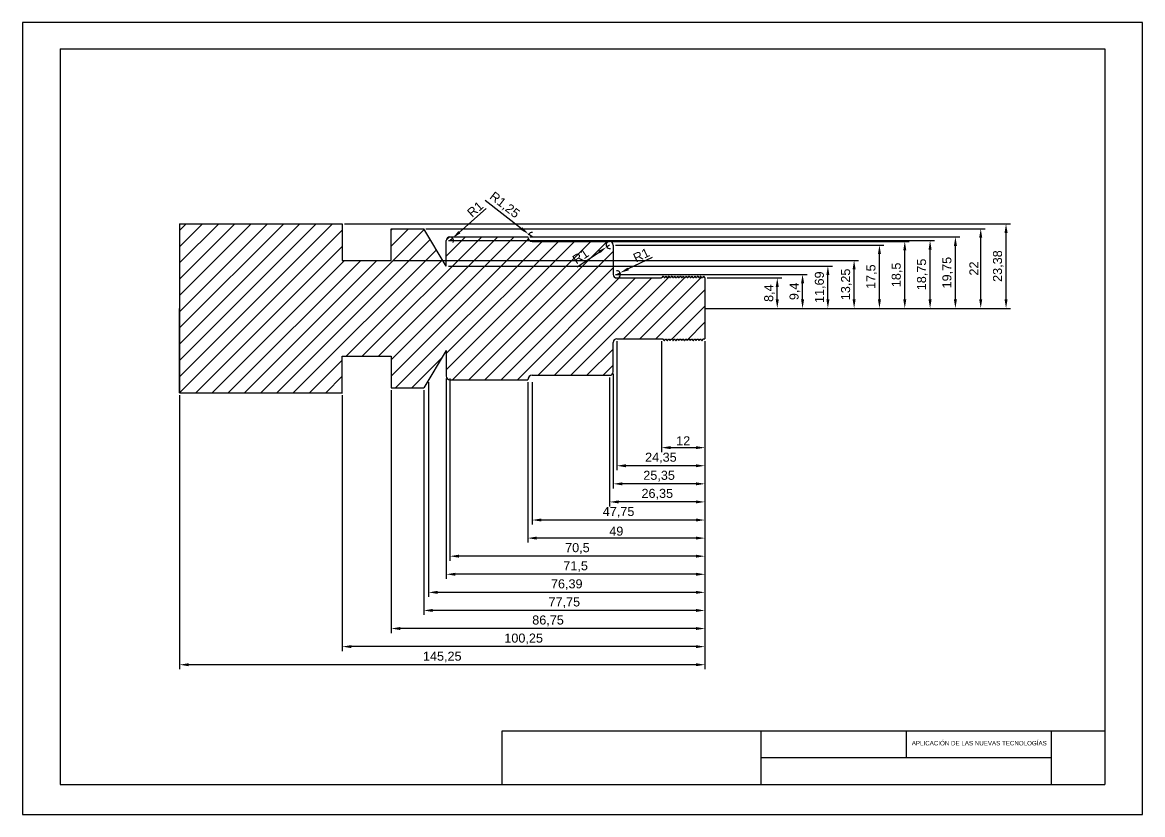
# Model space of a CAD drawing. Header units: millimetres. Extents: x -297 to 266, y -117 to 102.
# Drawn here: x -43.4 to 266.3, y -116.6 to 102.4 of the extents above; entities that cross this region are included whole.
import ezdxf

# ---------------------------------------------------------------- set-up
doc = ezdxf.new("R2010")
doc.units = ezdxf.units.MM
doc.layers.add('Absolute', color=253, linetype='Continuous')
doc.layers.add('Radius', color=253, linetype='Continuous')
doc.styles.get("Standard").update_dxf_attribs({"font": 'arial.ttf'})
doc.dimstyles.new('ISO-25', dxfattribs={"dimtxt": 2.5, "dimasz": 2.5, "dimexe": 1.25, "dimexo": 0.625, "dimtad": 1, "dimtxsty": 'Standard', "dimcen": 2.5, "dimadec": 0, "dimazin": 0, "dimtfac": 1, "dimtmove": 0, "dimatfit": 3, "dimfxl": 1, "dimarcsym": 0})

# ---------------------------------------------------------------- blocks, each defined once
blk = doc.blocks.new('*D1')
at = {"layer": 'Defpoints', "color": 0, "transparency": 16777216}
for p in [(74.75, 42.13), (75.5, 42.79)]:
    blk.add_point(p, dxfattribs=at)
at = {"layer": 'Radius', "color": 0, "lineweight": -2, "transparency": 16777216}
for p, q in [((84.77, 50.97), (77.37, 44.44)), ((74.75, 42.13), (75.5, 42.79))]:
    blk.add_line(p, q, dxfattribs=at)
blk.add_arc((74.75, 42.13), 1, 329.8143, 54.1901, dxfattribs=at)
at = {"layer": 'Radius', "color": 0, "transparency": 16777216}
blk.add_solid([(77.1, 44.75), (77.65, 44.13), (75.5, 42.79)], dxfattribs=at)
at = {"layer": 'Radius', "color": 0, "transparency": 16777216, "insert": (81.73, 50.79), "char_height": 2.5, "attachment_point": 5, "rotation": 41.434}
blk.add_mtext('R1', dxfattribs=at)
blk = doc.blocks.new('*D2')
at = {"layer": 'Defpoints', "color": 0, "transparency": 16777216}
for p in [(96.51, 43.89), (97.5, 43.13)]:
    blk.add_point(p, dxfattribs=at)
at = {"layer": 'Radius', "color": 0, "lineweight": -2, "transparency": 16777216}
for p, q in [((84.5, 53.28), (94.54, 45.43)), ((97.5, 43.13), (96.51, 43.89))]:
    blk.add_line(p, q, dxfattribs=at)
blk.add_arc((97.5, 43.13), 1.25, 84.7209, 151.3521, dxfattribs=at)
at = {"layer": 'Radius', "color": 0, "transparency": 16777216}
blk.add_solid([(94.8, 45.76), (94.29, 45.1), (96.51, 43.89)], dxfattribs=at)
at = {"layer": 'Radius', "color": 0, "transparency": 16777216, "insert": (89.81, 51.83), "char_height": 2.5, "attachment_point": 5, "rotation": 322.0167}
blk.add_mtext('R1,25', dxfattribs=at)
blk = doc.blocks.new('*D3')
at = {"layer": 'Defpoints', "color": 0, "transparency": 16777216}
for p in [(118.9, 41.88), (200.5, 41.88), (145.25, 23.38)]:
    blk.add_point(p, dxfattribs=at)
at = {"layer": 'Radius', "color": 0, "lineweight": -2, "transparency": 16777216}
for p, q in [((119.53, 41.88), (201.75, 41.88)), ((200.5, 25.88), (200.5, 39.38)), ((145.88, 23.38), (201.75, 23.38))]:
    blk.add_line(p, q, dxfattribs=at)
at = {"layer": 'Radius', "color": 0, "transparency": 16777216}
for points in [[(200.08, 39.38), (200.92, 39.38), (200.5, 41.88)], [(200.08, 25.88), (200.92, 25.88), (200.5, 23.38)]]:
    blk.add_solid(points, dxfattribs=at)
at = {"layer": 'Radius', "color": 0, "transparency": 16777216, "insert": (198.37, 32.63), "char_height": 2.5, "attachment_point": 5, "rotation": 90}
blk.add_mtext('18,5', dxfattribs=at)
blk = doc.blocks.new('*D4')
at = {"layer": 'Defpoints', "color": 0, "transparency": 16777216}
for p in [(73.75, 42.13), (207.5, 42.13), (145.25, 23.38)]:
    blk.add_point(p, dxfattribs=at)
at = {"layer": 'Radius', "color": 0, "lineweight": -2, "transparency": 16777216}
for p, q in [((74.37, 42.13), (208.75, 42.13)), ((207.5, 25.88), (207.5, 39.63)), ((145.88, 23.38), (208.75, 23.38))]:
    blk.add_line(p, q, dxfattribs=at)
at = {"layer": 'Radius', "color": 0, "transparency": 16777216}
for points in [[(207.08, 39.63), (207.92, 39.63), (207.5, 42.13)], [(207.08, 25.88), (207.92, 25.88), (207.5, 23.38)]]:
    blk.add_solid(points, dxfattribs=at)
at = {"layer": 'Radius', "color": 0, "transparency": 16777216, "insert": (205.37, 32.75), "char_height": 2.5, "attachment_point": 5, "rotation": 90}
blk.add_mtext('18,75', dxfattribs=at)
blk = doc.blocks.new('*D5')
at = {"layer": 'Defpoints', "color": 0, "transparency": 16777216}
for p in [(96.25, 43.13), (214.5, 43.13), (145.25, 23.38)]:
    blk.add_point(p, dxfattribs=at)
at = {"layer": 'Radius', "color": 0, "lineweight": -2, "transparency": 16777216}
for p, q in [((96.88, 43.13), (215.75, 43.13)), ((214.5, 25.88), (214.5, 40.63)), ((145.88, 23.38), (215.75, 23.38))]:
    blk.add_line(p, q, dxfattribs=at)
at = {"layer": 'Radius', "color": 0, "transparency": 16777216}
for points in [[(214.08, 40.63), (214.92, 40.63), (214.5, 43.13)], [(214.08, 25.88), (214.92, 25.88), (214.5, 23.38)]]:
    blk.add_solid(points, dxfattribs=at)
at = {"layer": 'Radius', "color": 0, "transparency": 16777216, "insert": (212.37, 33.25), "char_height": 2.5, "attachment_point": 5, "rotation": 90}
blk.add_mtext('19,75', dxfattribs=at)
blk = doc.blocks.new('*D6')
at = {"layer": 'Defpoints', "color": 0, "transparency": 16777216}
for p in [(67.5, 45.38), (221.5, 45.38), (145.25, 23.38)]:
    blk.add_point(p, dxfattribs=at)
at = {"layer": 'Radius', "color": 0, "lineweight": -2, "transparency": 16777216}
for p, q in [((68.13, 45.38), (222.75, 45.38)), ((221.5, 25.88), (221.5, 42.88)), ((145.88, 23.38), (222.75, 23.38))]:
    blk.add_line(p, q, dxfattribs=at)
at = {"layer": 'Radius', "color": 0, "transparency": 16777216}
for points in [[(221.08, 42.88), (221.92, 42.88), (221.5, 45.38)], [(221.08, 25.88), (221.92, 25.88), (221.5, 23.38)]]:
    blk.add_solid(points, dxfattribs=at)
at = {"layer": 'Radius', "color": 0, "transparency": 16777216, "insert": (219.62, 34.38), "char_height": 2.5, "attachment_point": 5, "rotation": 90}
blk.add_mtext('22', dxfattribs=at)
blk = doc.blocks.new('*D7')
at = {"layer": 'Defpoints', "color": 0, "transparency": 16777216}
for p in [(45, 46.75), (228.5, 46.75), (145.25, 23.38)]:
    blk.add_point(p, dxfattribs=at)
at = {"layer": 'Radius', "color": 0, "lineweight": -2, "transparency": 16777216}
for p, q in [((45.63, 46.75), (229.75, 46.75)), ((228.5, 25.88), (228.5, 44.25)), ((145.88, 23.38), (229.75, 23.38))]:
    blk.add_line(p, q, dxfattribs=at)
at = {"layer": 'Radius', "color": 0, "transparency": 16777216}
for points in [[(228.08, 44.25), (228.92, 44.25), (228.5, 46.75)], [(228.08, 25.88), (228.92, 25.88), (228.5, 23.38)]]:
    blk.add_solid(points, dxfattribs=at)
at = {"layer": 'Radius', "color": 0, "transparency": 16777216, "insert": (226.37, 35.06), "char_height": 2.5, "attachment_point": 5, "rotation": 90}
blk.add_mtext('23,38', dxfattribs=at)
blk = doc.blocks.new('*D37')
at = {"layer": 'Absolute', "color": 0, "lineweight": -2, "transparency": 16777216}
for p, q in [((145.25, 14.35), (145.25, -36.38)), ((97.5, 3), (97.5, -36.38)), ((142.75, -35.13), (100, -35.13))]:
    blk.add_line(p, q, dxfattribs=at)
at = {"layer": 'Absolute', "color": 0, "transparency": 16777216}
for points in [[(100, -34.71), (100, -35.54), (97.5, -35.13)], [(142.75, -34.71), (142.75, -35.54), (145.25, -35.13)]]:
    blk.add_solid(points, dxfattribs=at)
at = {"layer": 'Defpoints', "color": 0, "transparency": 16777216}
for p in [(145.25, 14.98), (97.5, 3.62), (97.5, -35.13)]:
    blk.add_point(p, dxfattribs=at)
at = {"layer": 'Absolute', "color": 0, "transparency": 16777216, "insert": (121.38, -33), "char_height": 2.5, "attachment_point": 5}
blk.add_mtext('47,75', dxfattribs=at)
blk = doc.blocks.new('*D38')
at = {"layer": 'Absolute', "color": 0, "lineweight": -2, "transparency": 16777216}
for p, q in [((145.25, 14.35), (145.25, -41.38)), ((96.25, 3), (96.25, -41.38)), ((142.75, -40.13), (98.75, -40.13))]:
    blk.add_line(p, q, dxfattribs=at)
at = {"layer": 'Absolute', "color": 0, "transparency": 16777216}
for points in [[(98.75, -39.71), (98.75, -40.54), (96.25, -40.13)], [(142.75, -39.71), (142.75, -40.54), (145.25, -40.13)]]:
    blk.add_solid(points, dxfattribs=at)
at = {"layer": 'Defpoints', "color": 0, "transparency": 16777216}
for p in [(145.25, 14.98), (96.25, 3.62), (96.25, -40.13)]:
    blk.add_point(p, dxfattribs=at)
at = {"layer": 'Absolute', "color": 0, "transparency": 16777216, "insert": (120.75, -38.22), "char_height": 2.5, "attachment_point": 5}
blk.add_mtext('49', dxfattribs=at)
blk = doc.blocks.new('*D39')
at = {"layer": 'Absolute', "color": 0, "lineweight": -2, "transparency": 16777216}
for p, q in [((145.25, 14.35), (145.25, -46.38)), ((74.75, 4), (74.75, -46.38)), ((142.75, -45.13), (77.25, -45.13))]:
    blk.add_line(p, q, dxfattribs=at)
at = {"layer": 'Absolute', "color": 0, "transparency": 16777216}
for points in [[(77.25, -44.71), (77.25, -45.54), (74.75, -45.13)], [(142.75, -44.71), (142.75, -45.54), (145.25, -45.13)]]:
    blk.add_solid(points, dxfattribs=at)
at = {"layer": 'Defpoints', "color": 0, "transparency": 16777216}
for p in [(145.25, 14.98), (74.75, 4.63), (74.75, -45.13)]:
    blk.add_point(p, dxfattribs=at)
at = {"layer": 'Absolute', "color": 0, "transparency": 16777216, "insert": (110, -43), "char_height": 2.5, "attachment_point": 5}
blk.add_mtext('70,5', dxfattribs=at)
blk = doc.blocks.new('*D40')
at = {"layer": 'Absolute', "color": 0, "lineweight": -2, "transparency": 16777216}
for p, q in [((145.25, 14.35), (145.25, -51.38)), ((73.75, 4), (73.75, -51.38)), ((142.75, -50.13), (76.25, -50.13))]:
    blk.add_line(p, q, dxfattribs=at)
at = {"layer": 'Absolute', "color": 0, "transparency": 16777216}
for points in [[(76.25, -49.71), (76.25, -50.54), (73.75, -50.13)], [(142.75, -49.71), (142.75, -50.54), (145.25, -50.13)]]:
    blk.add_solid(points, dxfattribs=at)
at = {"layer": 'Defpoints', "color": 0, "transparency": 16777216}
for p in [(145.25, 14.98), (73.75, 4.63), (73.75, -50.13)]:
    blk.add_point(p, dxfattribs=at)
at = {"layer": 'Absolute', "color": 0, "transparency": 16777216, "insert": (109.5, -48), "char_height": 2.5, "attachment_point": 5}
blk.add_mtext('71,5', dxfattribs=at)
blk = doc.blocks.new('*D41')
at = {"layer": 'Absolute', "color": 0, "lineweight": -2, "transparency": 16777216}
for p, q in [((145.25, 14.35), (145.25, -61.38)), ((67.5, 0.75), (67.5, -61.38)), ((142.75, -60.13), (70, -60.13))]:
    blk.add_line(p, q, dxfattribs=at)
at = {"layer": 'Absolute', "color": 0, "transparency": 16777216}
for points in [[(70, -59.71), (70, -60.54), (67.5, -60.13)], [(142.75, -59.71), (142.75, -60.54), (145.25, -60.13)]]:
    blk.add_solid(points, dxfattribs=at)
at = {"layer": 'Defpoints', "color": 0, "transparency": 16777216}
for p in [(145.25, 14.98), (67.5, 1.38), (67.5, -60.13)]:
    blk.add_point(p, dxfattribs=at)
at = {"layer": 'Absolute', "color": 0, "transparency": 16777216, "insert": (106.38, -58), "char_height": 2.5, "attachment_point": 5}
blk.add_mtext('77,75', dxfattribs=at)
blk = doc.blocks.new('*D42')
at = {"layer": 'Absolute', "color": 0, "lineweight": -2, "transparency": 16777216}
for p, q in [((145.25, 14.35), (145.25, -66.38)), ((58.5, 0.75), (58.5, -66.38)), ((142.75, -65.13), (61, -65.13))]:
    blk.add_line(p, q, dxfattribs=at)
at = {"layer": 'Absolute', "color": 0, "transparency": 16777216}
for points in [[(61, -64.71), (61, -65.54), (58.5, -65.13)], [(142.75, -64.71), (142.75, -65.54), (145.25, -65.13)]]:
    blk.add_solid(points, dxfattribs=at)
at = {"layer": 'Defpoints', "color": 0, "transparency": 16777216}
for p in [(145.25, 14.98), (58.5, 1.38), (58.5, -65.13)]:
    blk.add_point(p, dxfattribs=at)
at = {"layer": 'Absolute', "color": 0, "transparency": 16777216, "insert": (101.88, -63), "char_height": 2.5, "attachment_point": 5}
blk.add_mtext('86,75', dxfattribs=at)
blk = doc.blocks.new('*D43')
at = {"layer": 'Absolute', "color": 0, "lineweight": -2, "transparency": 16777216}
for p, q in [((145.25, 14.35), (145.25, -71.38)), ((45, -0.62), (45, -71.38)), ((142.75, -70.13), (47.5, -70.13))]:
    blk.add_line(p, q, dxfattribs=at)
at = {"layer": 'Absolute', "color": 0, "transparency": 16777216}
for points in [[(47.5, -69.71), (47.5, -70.54), (45, -70.13)], [(142.75, -69.71), (142.75, -70.54), (145.25, -70.13)]]:
    blk.add_solid(points, dxfattribs=at)
at = {"layer": 'Defpoints', "color": 0, "transparency": 16777216}
for p in [(145.25, 14.98), (45, 0), (45, -70.13)]:
    blk.add_point(p, dxfattribs=at)
at = {"layer": 'Absolute', "color": 0, "transparency": 16777216, "insert": (95.13, -68), "char_height": 2.5, "attachment_point": 5}
blk.add_mtext('100,25', dxfattribs=at)
blk = doc.blocks.new('*D44')
at = {"layer": 'Absolute', "color": 0, "lineweight": -2, "transparency": 16777216}
for p, q in [((145.25, 14.35), (145.25, -76.38)), ((0, -0.62), (0, -76.38)), ((142.75, -75.13), (2.5, -75.13))]:
    blk.add_line(p, q, dxfattribs=at)
at = {"layer": 'Absolute', "color": 0, "transparency": 16777216}
for points in [[(2.5, -74.71), (2.5, -75.54), (0, -75.13)], [(142.75, -74.71), (142.75, -75.54), (145.25, -75.13)]]:
    blk.add_solid(points, dxfattribs=at)
at = {"layer": 'Defpoints', "color": 0, "transparency": 16777216}
for p in [(145.25, 14.98), (0, 0), (0, -75.13)]:
    blk.add_point(p, dxfattribs=at)
at = {"layer": 'Absolute', "color": 0, "transparency": 16777216, "insert": (72.63, -73), "char_height": 2.5, "attachment_point": 5}
blk.add_mtext('145,25', dxfattribs=at)
blk = doc.blocks.new('*D45')
at = {"layer": 'Absolute', "color": 0, "lineweight": -2, "transparency": 16777216}
for p, q in [((145.25, 14.35), (145.25, -56.38)), ((68.86, 3), (68.86, -56.38)), ((142.75, -55.13), (71.36, -55.13))]:
    blk.add_line(p, q, dxfattribs=at)
at = {"layer": 'Absolute', "color": 0, "transparency": 16777216}
for points in [[(71.36, -54.71), (71.36, -55.54), (68.86, -55.13)], [(142.75, -54.71), (142.75, -55.54), (145.25, -55.13)]]:
    blk.add_solid(points, dxfattribs=at)
at = {"layer": 'Defpoints', "color": 0, "transparency": 16777216}
for p in [(145.25, 14.98), (68.86, 3.62), (68.86, -55.13)]:
    blk.add_point(p, dxfattribs=at)
at = {"layer": 'Absolute', "color": 0, "transparency": 16777216, "insert": (107.05, -53), "char_height": 2.5, "attachment_point": 5}
blk.add_mtext('76,39', dxfattribs=at)
blk = doc.blocks.new('*D46')
at = {"layer": 'Absolute', "color": 0, "lineweight": -2, "transparency": 16777216}
for p, q in [((133.25, 14.35), (133.25, -16.38)), ((145.25, 14.35), (145.25, -16.38)), ((142.75, -15.13), (135.75, -15.13))]:
    blk.add_line(p, q, dxfattribs=at)
at = {"layer": 'Absolute', "color": 0, "transparency": 16777216}
for points in [[(135.75, -14.71), (135.75, -15.54), (133.25, -15.13)], [(142.75, -14.71), (142.75, -15.54), (145.25, -15.13)]]:
    blk.add_solid(points, dxfattribs=at)
at = {"layer": 'Defpoints', "color": 0, "transparency": 16777216}
for p in [(133.25, 14.98), (145.25, 14.98), (133.25, -15.13)]:
    blk.add_point(p, dxfattribs=at)
at = {"layer": 'Absolute', "color": 0, "transparency": 16777216, "insert": (139.25, -13.24), "char_height": 2.5, "attachment_point": 5}
blk.add_mtext('12', dxfattribs=at)
blk = doc.blocks.new('*D47')
at = {"layer": 'Absolute', "color": 0, "lineweight": -2, "transparency": 16777216}
for p, q in [((120.9, 14.35), (120.9, -21.38)), ((145.25, 14.35), (145.25, -21.38)), ((142.75, -20.13), (123.4, -20.13))]:
    blk.add_line(p, q, dxfattribs=at)
at = {"layer": 'Absolute', "color": 0, "transparency": 16777216}
for points in [[(123.4, -19.71), (123.4, -20.54), (120.9, -20.13)], [(142.75, -19.71), (142.75, -20.54), (145.25, -20.13)]]:
    blk.add_solid(points, dxfattribs=at)
at = {"layer": 'Defpoints', "color": 0, "transparency": 16777216}
for p in [(120.9, 14.97), (145.25, 14.97), (120.9, -20.13)]:
    blk.add_point(p, dxfattribs=at)
at = {"layer": 'Absolute', "color": 0, "transparency": 16777216, "insert": (133.08, -18), "char_height": 2.5, "attachment_point": 5}
blk.add_mtext('24,35', dxfattribs=at)
blk = doc.blocks.new('*D48')
at = {"layer": 'Absolute', "color": 0, "lineweight": -2, "transparency": 16777216}
for p, q in [((145.25, 14.35), (145.25, -26.38)), ((119.9, 5.25), (119.9, -26.38)), ((142.75, -25.13), (122.4, -25.13))]:
    blk.add_line(p, q, dxfattribs=at)
at = {"layer": 'Absolute', "color": 0, "transparency": 16777216}
for points in [[(122.4, -24.71), (122.4, -25.54), (119.9, -25.13)], [(142.75, -24.71), (142.75, -25.54), (145.25, -25.13)]]:
    blk.add_solid(points, dxfattribs=at)
at = {"layer": 'Defpoints', "color": 0, "transparency": 16777216}
for p in [(145.25, 14.98), (119.9, 5.87), (119.9, -25.13)]:
    blk.add_point(p, dxfattribs=at)
at = {"layer": 'Absolute', "color": 0, "transparency": 16777216, "insert": (132.58, -23), "char_height": 2.5, "attachment_point": 5}
blk.add_mtext('25,35', dxfattribs=at)
blk = doc.blocks.new('*D49')
at = {"layer": 'Absolute', "color": 0, "lineweight": -2, "transparency": 16777216}
for p, q in [((145.25, 14.35), (145.25, -31.38)), ((118.9, 4.25), (118.9, -31.38)), ((142.75, -30.13), (121.4, -30.13))]:
    blk.add_line(p, q, dxfattribs=at)
at = {"layer": 'Absolute', "color": 0, "transparency": 16777216}
for points in [[(121.4, -29.71), (121.4, -30.54), (118.9, -30.13)], [(142.75, -29.71), (142.75, -30.54), (145.25, -30.13)]]:
    blk.add_solid(points, dxfattribs=at)
at = {"layer": 'Defpoints', "color": 0, "transparency": 16777216}
for p in [(145.25, 14.98), (118.9, 4.87), (118.9, -30.13)]:
    blk.add_point(p, dxfattribs=at)
at = {"layer": 'Absolute', "color": 0, "transparency": 16777216, "insert": (132.08, -28), "char_height": 2.5, "attachment_point": 5}
blk.add_mtext('26,35', dxfattribs=at)
blk = doc.blocks.new('*D50')
at = {"layer": 'Defpoints', "color": 0, "transparency": 16777216}
for p in [(118.07, 40.32), (118.9, 40.88)]:
    blk.add_point(p, dxfattribs=at)
at = {"layer": 'Radius', "color": 0, "lineweight": -2, "transparency": 16777216}
for p, q in [((118.9, 40.88), (118.07, 40.32)), ((109.93, 34.87), (115.99, 38.93))]:
    blk.add_line(p, q, dxfattribs=at)
blk.add_arc((118.9, 40.88), 1, 125.8099, 285.4099, dxfattribs=at)
at = {"layer": 'Radius', "color": 0, "transparency": 16777216}
blk.add_solid([(115.76, 39.27), (116.22, 38.58), (118.07, 40.32)], dxfattribs=at)
at = {"layer": 'Radius', "color": 0, "transparency": 16777216, "insert": (110.87, 37.77), "char_height": 2.5, "attachment_point": 5, "rotation": 33.7901}
blk.add_mtext('R1', dxfattribs=at)
blk = doc.blocks.new('*D51')
at = {"layer": 'Defpoints', "color": 0, "transparency": 16777216}
for p in [(120.9, 32.78), (121.8, 33.21)]:
    blk.add_point(p, dxfattribs=at)
at = {"layer": 'Radius', "color": 0, "lineweight": -2, "transparency": 16777216}
for p, q in [((130.64, 37.45), (124.06, 34.29)), ((120.9, 32.78), (121.8, 33.21))]:
    blk.add_line(p, q, dxfattribs=at)
blk.add_arc((120.9, 32.78), 1, 305.8099, 97.2532, dxfattribs=at)
at = {"layer": 'Radius', "color": 0, "transparency": 16777216}
blk.add_solid([(123.88, 34.66), (124.24, 33.91), (121.8, 33.21)], dxfattribs=at)
at = {"layer": 'Radius', "color": 0, "transparency": 16777216, "insert": (127.66, 38.1), "char_height": 2.5, "attachment_point": 5, "rotation": 25.6335}
blk.add_mtext('R1', dxfattribs=at)
blk = doc.blocks.new('*D52')
at = {"layer": 'Defpoints', "color": 0, "transparency": 16777216}
for p in [(145.25, 31.78), (165.25, 31.78), (145.25, 23.38)]:
    blk.add_point(p, dxfattribs=at)
at = {"layer": 'Radius', "color": 0, "lineweight": -2, "transparency": 16777216}
for p, q in [((145.88, 31.78), (166.5, 31.78)), ((165.25, 25.88), (165.25, 29.28)), ((145.88, 23.38), (166.5, 23.38))]:
    blk.add_line(p, q, dxfattribs=at)
at = {"layer": 'Radius', "color": 0, "transparency": 16777216}
for points in [[(164.83, 29.28), (165.67, 29.28), (165.25, 31.78)], [(164.83, 25.88), (165.67, 25.88), (165.25, 23.38)]]:
    blk.add_solid(points, dxfattribs=at)
at = {"layer": 'Radius', "color": 0, "transparency": 16777216, "insert": (163.12, 27.58), "char_height": 2.5, "attachment_point": 5, "rotation": 90}
blk.add_mtext('8,4', dxfattribs=at)
blk = doc.blocks.new('*D53')
at = {"layer": 'Defpoints', "color": 0, "transparency": 16777216}
for p in [(119.9, 32.78), (172.25, 32.78), (145.25, 23.38)]:
    blk.add_point(p, dxfattribs=at)
at = {"layer": 'Radius', "color": 0, "lineweight": -2, "transparency": 16777216}
for p, q in [((120.53, 32.78), (173.5, 32.78)), ((172.25, 25.88), (172.25, 30.28)), ((145.88, 23.38), (173.5, 23.38))]:
    blk.add_line(p, q, dxfattribs=at)
at = {"layer": 'Radius', "color": 0, "transparency": 16777216}
for points in [[(171.83, 30.28), (172.67, 30.28), (172.25, 32.78)], [(171.83, 25.88), (172.67, 25.88), (172.25, 23.38)]]:
    blk.add_solid(points, dxfattribs=at)
at = {"layer": 'Radius', "color": 0, "transparency": 16777216, "insert": (170.12, 28.08), "char_height": 2.5, "attachment_point": 5, "rotation": 90}
blk.add_mtext('9,4', dxfattribs=at)
blk = doc.blocks.new('*D54')
at = {"layer": 'Defpoints', "color": 0, "transparency": 16777216}
for p in [(119.9, 40.88), (193.5, 40.88), (145.25, 23.38)]:
    blk.add_point(p, dxfattribs=at)
at = {"layer": 'Radius', "color": 0, "lineweight": -2, "transparency": 16777216}
for p, q in [((120.53, 40.88), (194.75, 40.88)), ((193.5, 25.88), (193.5, 38.38)), ((145.88, 23.38), (194.75, 23.38))]:
    blk.add_line(p, q, dxfattribs=at)
at = {"layer": 'Radius', "color": 0, "transparency": 16777216}
for points in [[(193.08, 38.38), (193.92, 38.38), (193.5, 40.88)], [(193.08, 25.88), (193.92, 25.88), (193.5, 23.38)]]:
    blk.add_solid(points, dxfattribs=at)
at = {"layer": 'Radius', "color": 0, "transparency": 16777216, "insert": (191.37, 32.13), "char_height": 2.5, "attachment_point": 5, "rotation": 90}
blk.add_mtext('17,5', dxfattribs=at)
blk = doc.blocks.new('*D55')
at = {"layer": 'Defpoints', "color": 0, "transparency": 16777216}
for p in [(73.71, 35.06), (179.25, 35.06), (145.25, 23.38)]:
    blk.add_point(p, dxfattribs=at)
at = {"layer": 'Radius', "color": 0, "lineweight": -2, "transparency": 16777216}
for p, q in [((74.34, 35.06), (180.5, 35.06)), ((179.25, 25.88), (179.25, 32.56)), ((145.88, 23.38), (180.5, 23.38))]:
    blk.add_line(p, q, dxfattribs=at)
at = {"layer": 'Radius', "color": 0, "transparency": 16777216}
for points in [[(178.83, 32.56), (179.67, 32.56), (179.25, 35.06)], [(178.83, 25.88), (179.67, 25.88), (179.25, 23.38)]]:
    blk.add_solid(points, dxfattribs=at)
at = {"layer": 'Radius', "color": 0, "transparency": 16777216, "insert": (177.12, 29.22), "char_height": 2.5, "attachment_point": 5, "rotation": 90}
blk.add_mtext('11,69', dxfattribs=at)
blk = doc.blocks.new('*D57')
at = {"layer": 'Defpoints', "color": 0, "transparency": 16777216}
for p in [(58.5, 36.63), (186.5, 36.63), (145.25, 23.38)]:
    blk.add_point(p, dxfattribs=at)
at = {"layer": 'Radius', "color": 0, "lineweight": -2, "transparency": 16777216}
for p, q in [((59.12, 36.63), (187.75, 36.63)), ((186.5, 25.88), (186.5, 34.13)), ((145.88, 23.38), (187.75, 23.38))]:
    blk.add_line(p, q, dxfattribs=at)
at = {"layer": 'Radius', "color": 0, "transparency": 16777216}
for points in [[(186.08, 34.13), (186.92, 34.13), (186.5, 36.63)], [(186.08, 25.88), (186.92, 25.88), (186.5, 23.38)]]:
    blk.add_solid(points, dxfattribs=at)
at = {"layer": 'Radius', "color": 0, "transparency": 16777216, "insert": (184.37, 30), "char_height": 2.5, "attachment_point": 5, "rotation": 90}
blk.add_mtext('13,25', dxfattribs=at)

msp = doc.modelspace()

# ---------------------------------------------------------------- hatches: boundary and pattern name
h = msp.add_hatch()
h.set_pattern_fill('AR-BRSTD', color=256)
edge = h.paths.add_edge_path()
edge.add_line((0, 46.75), (45, 46.75))
edge.add_line((45, 46.75), (45, 36.625))
edge.add_line((45, 36.625), (58.5, 36.625))
edge.add_line((58.5, 36.625), (58.5, 45.375))
edge.add_line((58.5, 45.375), (67.5, 45.375))
edge.add_line((0, 46.75), (0, 23.375))
edge.add_line((0, 0), (0, 23.375))
edge.add_line((45, 10.125), (58.5, 10.125))
edge.add_line((45, 0), (45, 10.125))
at = {"true_color": 0x991b1e}
h = msp.add_hatch(dxfattribs=at)
h.set_pattern_fill('ANSI31', color=244)
edge = h.paths.add_edge_path()
edge.add_arc((120.9, 13.975), 1, 90, 180)
edge.add_line((119.9, 13.975), (119.9, 5.875))
edge.add_arc((118.9, 5.875), 1, -90, 0, ccw=False)
edge.add_line((118.9, 4.875), (97.5, 4.875))
edge.add_arc((97.5, 3.625), 1.25, 90, 180)
edge.add_line((96.25, 3.625), (74.75, 3.625))
edge.add_arc((74.75, 4.625), 1, 180, 270, ccw=False)
edge.add_line((73.75, 4.625), (73.75, 11.75))
edge.add_line((73.75, 11.75), (67.5, 1.375))
edge.add_line((67.5, 1.375), (58.5, 1.375))
edge.add_line((58.5, 1.375), (58.5, 10.125))
edge.add_line((58.5, 10.125), (45, 10.125))
edge.add_line((45, 10.125), (45, 0))
edge.add_line((45, 0), (0, 0))
edge.add_line((0, 0), (0, 23.375))
edge.add_line((0, 23.375), (0, 46.75))
edge.add_line((0, 46.75), (45, 46.75))
edge.add_line((45, 46.75), (45, 36.625))
edge.add_line((45, 36.625), (58.5, 36.625))
edge.add_line((58.5, 36.625), (58.5, 45.375))
edge.add_line((58.5, 45.375), (67.5, 45.375))
edge.add_line((67.5, 45.375), (73.75, 35))
edge.add_line((73.75, 35), (73.75, 42.125))
edge.add_arc((74.75, 42.125), 1, 90, 180, ccw=False)
edge.add_line((74.75, 43.125), (96.25, 43.125))
edge.add_arc((97.5, 43.125), 1.25, 180, 270)
edge.add_line((97.5, 41.875), (118.9, 41.875))
edge.add_arc((118.9, 40.875), 1, 0, 90, ccw=False)
edge.add_line((119.9, 40.875), (119.9, 32.775))
edge.add_arc((120.9, 32.775), 1, 180, 270)
edge.add_line((120.9, 31.775), (133.25, 31.775))
edge.add_line((133.25, 31.775), (133.35, 31.9))
edge.add_line((133.35, 31.9), (133.625, 32.244))
edge.add_line((133.625, 32.244), (133.675, 32.244))
edge.add_line((133.675, 32.244), (133.95, 31.9))
edge.add_line((133.95, 31.9), (134.15, 31.9))
edge.add_line((134.15, 31.9), (134.425, 32.244))
edge.add_line((134.425, 32.244), (134.475, 32.244))
edge.add_line((134.475, 32.244), (134.75, 31.9))
edge.add_line((134.75, 31.9), (134.95, 31.9))
edge.add_line((134.95, 31.9), (135.225, 32.244))
edge.add_line((135.225, 32.244), (135.275, 32.244))
edge.add_line((135.275, 32.244), (135.55, 31.9))
edge.add_line((135.55, 31.9), (135.75, 31.9))
edge.add_line((135.75, 31.9), (136.025, 32.244))
edge.add_line((136.025, 32.244), (136.075, 32.244))
edge.add_line((136.075, 32.244), (136.35, 31.9))
edge.add_line((136.35, 31.9), (136.55, 31.9))
edge.add_line((136.55, 31.9), (136.825, 32.244))
edge.add_line((136.825, 32.244), (136.875, 32.244))
edge.add_line((136.875, 32.244), (137.15, 31.9))
edge.add_line((137.15, 31.9), (137.35, 31.9))
edge.add_line((137.35, 31.9), (137.625, 32.244))
edge.add_line((137.625, 32.244), (137.675, 32.244))
edge.add_line((137.675, 32.244), (137.95, 31.9))
edge.add_line((137.95, 31.9), (138.15, 31.9))
edge.add_line((138.15, 31.9), (138.425, 32.244))
edge.add_line((138.425, 32.244), (138.475, 32.244))
edge.add_line((138.475, 32.244), (138.75, 31.9))
edge.add_line((138.75, 31.9), (138.95, 31.9))
edge.add_line((138.95, 31.9), (139.225, 32.244))
edge.add_line((139.225, 32.244), (139.275, 32.244))
edge.add_line((139.275, 32.244), (139.55, 31.9))
edge.add_line((139.55, 31.9), (139.75, 31.9))
edge.add_line((139.75, 31.9), (140.025, 32.244))
edge.add_line((140.025, 32.244), (140.075, 32.244))
edge.add_line((140.075, 32.244), (140.35, 31.9))
edge.add_line((140.35, 31.9), (140.55, 31.9))
edge.add_line((140.55, 31.9), (140.825, 32.244))
edge.add_line((140.825, 32.244), (140.875, 32.244))
edge.add_line((140.875, 32.244), (141.15, 31.9))
edge.add_line((141.15, 31.9), (141.35, 31.9))
edge.add_line((141.35, 31.9), (141.625, 32.244))
edge.add_line((141.625, 32.244), (141.675, 32.244))
edge.add_line((141.675, 32.244), (141.95, 31.9))
edge.add_line((141.95, 31.9), (142.15, 31.9))
edge.add_line((142.15, 31.9), (142.425, 32.244))
edge.add_line((142.425, 32.244), (142.475, 32.244))
edge.add_line((142.475, 32.244), (142.75, 31.9))
edge.add_line((142.75, 31.9), (142.95, 31.9))
edge.add_line((142.95, 31.9), (143.225, 32.244))
edge.add_line((143.225, 32.244), (143.275, 32.244))
edge.add_line((143.275, 32.244), (143.55, 31.9))
edge.add_line((143.55, 31.9), (143.75, 31.9))
edge.add_line((143.75, 31.9), (144.025, 32.244))
edge.add_line((144.025, 32.244), (144.075, 32.244))
edge.add_line((144.075, 32.244), (144.35, 31.9))
edge.add_line((144.35, 31.9), (144.55, 31.9))
edge.add_line((144.55, 31.9), (144.825, 32.244))
edge.add_line((144.825, 32.244), (144.875, 32.244))
edge.add_line((144.875, 32.244), (145.15, 31.9))
edge.add_line((145.15, 31.9), (145.25, 31.775))
edge.add_line((145.25, 31.775), (145.25, 14.975))
edge.add_line((145.25, 14.975), (144.85, 14.975))
edge.add_line((144.85, 14.975), (144.75, 14.85))
edge.add_line((144.75, 14.85), (144.475, 14.506))
edge.add_line((144.475, 14.506), (144.425, 14.506))
edge.add_line((144.425, 14.506), (144.15, 14.85))
edge.add_line((144.15, 14.85), (143.95, 14.85))
edge.add_line((143.95, 14.85), (143.675, 14.506))
edge.add_line((143.675, 14.506), (143.625, 14.506))
edge.add_line((143.625, 14.506), (143.35, 14.85))
edge.add_line((143.35, 14.85), (143.15, 14.85))
edge.add_line((143.15, 14.85), (142.875, 14.506))
edge.add_line((142.875, 14.506), (142.825, 14.506))
edge.add_line((142.825, 14.506), (142.55, 14.85))
edge.add_line((142.55, 14.85), (142.35, 14.85))
edge.add_line((142.35, 14.85), (142.075, 14.506))
edge.add_line((142.075, 14.506), (142.025, 14.506))
edge.add_line((142.025, 14.506), (141.75, 14.85))
edge.add_line((141.75, 14.85), (141.55, 14.85))
edge.add_line((141.55, 14.85), (141.275, 14.506))
edge.add_line((141.275, 14.506), (141.225, 14.506))
edge.add_line((141.225, 14.506), (140.95, 14.85))
edge.add_line((140.95, 14.85), (140.75, 14.85))
edge.add_line((140.75, 14.85), (140.475, 14.506))
edge.add_line((140.475, 14.506), (140.425, 14.506))
edge.add_line((140.425, 14.506), (140.15, 14.85))
edge.add_line((140.15, 14.85), (139.95, 14.85))
edge.add_line((139.95, 14.85), (139.675, 14.506))
edge.add_line((139.675, 14.506), (139.625, 14.506))
edge.add_line((139.625, 14.506), (139.35, 14.85))
edge.add_line((139.35, 14.85), (139.15, 14.85))
edge.add_line((139.15, 14.85), (138.875, 14.506))
edge.add_line((138.875, 14.506), (138.825, 14.506))
edge.add_line((138.825, 14.506), (138.55, 14.85))
edge.add_line((138.55, 14.85), (138.35, 14.85))
edge.add_line((138.35, 14.85), (138.075, 14.506))
edge.add_line((138.075, 14.506), (138.025, 14.506))
edge.add_line((138.025, 14.506), (137.75, 14.85))
edge.add_line((137.75, 14.85), (137.55, 14.85))
edge.add_line((137.55, 14.85), (137.275, 14.506))
edge.add_line((137.275, 14.506), (137.225, 14.506))
edge.add_line((137.225, 14.506), (136.95, 14.85))
edge.add_line((136.95, 14.85), (136.75, 14.85))
edge.add_line((136.75, 14.85), (136.475, 14.506))
edge.add_line((136.475, 14.506), (136.425, 14.506))
edge.add_line((136.425, 14.506), (136.15, 14.85))
edge.add_line((136.15, 14.85), (135.95, 14.85))
edge.add_line((135.95, 14.85), (135.675, 14.506))
edge.add_line((135.675, 14.506), (135.625, 14.506))
edge.add_line((135.625, 14.506), (135.35, 14.85))
edge.add_line((135.35, 14.85), (135.15, 14.85))
edge.add_line((135.15, 14.85), (134.875, 14.506))
edge.add_line((134.875, 14.506), (134.825, 14.506))
edge.add_line((134.825, 14.506), (134.55, 14.85))
edge.add_line((134.55, 14.85), (134.35, 14.85))
edge.add_line((134.35, 14.85), (134.075, 14.506))
edge.add_line((134.075, 14.506), (134.025, 14.506))
edge.add_line((134.025, 14.506), (133.75, 14.85))
edge.add_line((133.75, 14.85), (133.65, 14.975))
edge.add_line((133.65, 14.975), (133.25, 14.975))
edge.add_line((133.25, 14.975), (120.9, 14.975))

# ---------------------------------------------------------------- linework, layer by layer
for p, q in [((-43.44, 102.42), (-43.44, -116.555)), ((266.252, 102.42), (-43.44, 102.42)), ((266.252, -116.555), (266.252, 102.42)), ((-33.013, 95.12), (-33.013, -108.213)), ((-33.013, 95.12), (255.825, 95.12)), ((255.825, 95.12), (255.825, -108.213)), ((0, 46.75), (45, 46.75)), ((0, 46.75), (0, 23.375)), ((45, 46.75), (45, 36.625)), ((58.5, 36.625), (58.5, 45.375)), ((58.5, 45.375), (67.5, 45.375)), ((73.75, 35), (67.5, 45.375)), ((73.75, 35), (73.75, 42.125)), ((74.75, 43.125), (96.25, 43.125)), ((97.5, 41.875), (118.9, 41.875)), ((119.9, 40.875), (119.9, 32.775)), ((45, 36.625), (58.5, 36.625)), ((120.9, 31.775), (133.25, 31.775)), ((133.35, 31.9), (133.25, 31.775)), ((133.625, 32.244), (133.35, 31.9)), ((133.625, 32.244), (133.675, 32.244)), ((133.675, 32.244), (133.95, 31.9)), ((133.95, 31.9), (134.15, 31.9)), ((134.425, 32.244), (134.15, 31.9)), ((134.425, 32.244), (134.475, 32.244)), ((134.475, 32.244), (134.75, 31.9)), ((134.75, 31.9), (134.95, 31.9)), ((135.225, 32.244), (134.95, 31.9)), ((135.225, 32.244), (135.275, 32.244)), ((135.275, 32.244), (135.55, 31.9)), ((135.55, 31.9), (135.75, 31.9)), ((136.025, 32.244), (135.75, 31.9)), ((136.025, 32.244), (136.075, 32.244)), ((136.075, 32.244), (136.35, 31.9)), ((136.35, 31.9), (136.55, 31.9)), ((136.825, 32.244), (136.55, 31.9)), ((136.825, 32.244), (136.875, 32.244)), ((136.875, 32.244), (137.15, 31.9)), ((137.15, 31.9), (137.35, 31.9)), ((137.625, 32.244), (137.35, 31.9)), ((137.625, 32.244), (137.675, 32.244)), ((137.675, 32.244), (137.95, 31.9)), ((137.95, 31.9), (138.15, 31.9)), ((138.425, 32.244), (138.15, 31.9)), ((138.425, 32.244), (138.475, 32.244)), ((138.475, 32.244), (138.75, 31.9)), ((138.75, 31.9), (138.95, 31.9)), ((139.225, 32.244), (138.95, 31.9)), ((139.225, 32.244), (139.275, 32.244)), ((139.275, 32.244), (139.55, 31.9)), ((139.55, 31.9), (139.75, 31.9)), ((140.025, 32.244), (139.75, 31.9)), ((140.025, 32.244), (140.075, 32.244)), ((140.075, 32.244), (140.35, 31.9)), ((140.35, 31.9), (140.55, 31.9)), ((140.825, 32.244), (140.55, 31.9)), ((140.825, 32.244), (140.875, 32.244)), ((140.875, 32.244), (141.15, 31.9)), ((141.15, 31.9), (141.35, 31.9)), ((141.625, 32.244), (141.35, 31.9)), ((141.625, 32.244), (141.675, 32.244)), ((141.675, 32.244), (141.95, 31.9)), ((141.95, 31.9), (142.15, 31.9)), ((142.425, 32.244), (142.15, 31.9)), ((142.425, 32.244), (142.475, 32.244)), ((142.475, 32.244), (142.75, 31.9)), ((142.75, 31.9), (142.95, 31.9)), ((143.225, 32.244), (142.95, 31.9)), ((143.225, 32.244), (143.275, 32.244)), ((143.275, 32.244), (143.55, 31.9)), ((143.55, 31.9), (143.75, 31.9)), ((144.025, 32.244), (143.75, 31.9)), ((144.025, 32.244), (144.075, 32.244)), ((144.075, 32.244), (144.35, 31.9)), ((144.35, 31.9), (144.55, 31.9)), ((144.825, 32.244), (144.55, 31.9)), ((144.825, 32.244), (144.875, 32.244)), ((144.875, 32.244), (145.15, 31.9)), ((145.25, 31.775), (145.15, 31.9)), ((145.25, 31.775), (145.25, 14.975)), ((0, 0), (0, 23.375)), ((119.9, 5.875), (119.9, 13.975)), ((120.9, 14.975), (133.25, 14.975)), ((133.25, 14.975), (133.65, 14.975)), ((133.75, 14.85), (133.65, 14.975)), ((134.025, 14.506), (133.75, 14.85)), ((134.025, 14.506), (134.075, 14.506)), ((134.075, 14.506), (134.35, 14.85)), ((134.35, 14.85), (134.55, 14.85)), ((134.825, 14.506), (134.55, 14.85)), ((134.825, 14.506), (134.875, 14.506)), ((134.875, 14.506), (135.15, 14.85)), ((135.15, 14.85), (135.35, 14.85)), ((135.625, 14.506), (135.35, 14.85)), ((135.625, 14.506), (135.675, 14.506)), ((135.675, 14.506), (135.95, 14.85)), ((135.95, 14.85), (136.15, 14.85)), ((136.425, 14.506), (136.15, 14.85)), ((136.425, 14.506), (136.475, 14.506)), ((136.475, 14.506), (136.75, 14.85)), ((136.75, 14.85), (136.95, 14.85)), ((137.225, 14.506), (136.95, 14.85)), ((137.225, 14.506), (137.275, 14.506)), ((137.275, 14.506), (137.55, 14.85)), ((137.55, 14.85), (137.75, 14.85)), ((138.025, 14.506), (137.75, 14.85)), ((138.025, 14.506), (138.075, 14.506)), ((138.075, 14.506), (138.35, 14.85)), ((138.35, 14.85), (138.55, 14.85)), ((138.825, 14.506), (138.55, 14.85)), ((138.825, 14.506), (138.875, 14.506)), ((138.875, 14.506), (139.15, 14.85)), ((139.15, 14.85), (139.35, 14.85)), ((139.625, 14.506), (139.35, 14.85)), ((139.625, 14.506), (139.675, 14.506)), ((139.675, 14.506), (139.95, 14.85)), ((139.95, 14.85), (140.15, 14.85)), ((140.425, 14.506), (140.15, 14.85)), ((140.425, 14.506), (140.475, 14.506)), ((140.475, 14.506), (140.75, 14.85)), ((140.75, 14.85), (140.95, 14.85)), ((141.225, 14.506), (140.95, 14.85)), ((141.225, 14.506), (141.275, 14.506)), ((141.275, 14.506), (141.55, 14.85)), ((141.55, 14.85), (141.75, 14.85)), ((142.025, 14.506), (141.75, 14.85)), ((142.025, 14.506), (142.075, 14.506)), ((142.075, 14.506), (142.35, 14.85)), ((142.35, 14.85), (142.55, 14.85)), ((142.825, 14.506), (142.55, 14.85)), ((142.825, 14.506), (142.875, 14.506)), ((142.875, 14.506), (143.15, 14.85)), ((143.15, 14.85), (143.35, 14.85)), ((143.625, 14.506), (143.35, 14.85)), ((143.625, 14.506), (143.675, 14.506)), ((143.675, 14.506), (143.95, 14.85)), ((143.95, 14.85), (144.15, 14.85)), ((144.425, 14.506), (144.15, 14.85)), ((144.425, 14.506), (144.475, 14.506)), ((144.475, 14.506), (144.75, 14.85)), ((144.75, 14.85), (144.85, 14.975)), ((144.85, 14.975), (145.25, 14.975)), ((45, 0), (45, 10.125)), ((45, 10.125), (58.5, 10.125)), ((58.5, 10.125), (58.5, 1.375)), ((73.75, 11.75), (67.5, 1.375)), ((73.75, 11.75), (73.75, 4.625)), ((74.75, 3.625), (96.25, 3.625)), ((97.5, 4.875), (118.9, 4.875)), ((0, 0), (45, 0)), ((58.5, 1.375), (67.5, 1.375)), ((255.825, -93.499), (89.066, -93.499)), ((89.066, -93.499), (89.066, -108.213)), ((255.825, -93.499), (160.674, -93.499)), ((160.674, -93.499), (160.674, -108.213)), ((200.892, -93.499), (200.892, -100.856)), ((241.111, -108.213), (241.111, -93.499)), ((241.111, -100.856), (160.674, -100.856)), ((-33.013, -108.213), (255.825, -108.213)), ((-43.44, -116.555), (266.252, -116.555))]:
    msp.add_line(p, q)
for centre, radius, start, end in [((74.75, 42.125), 1, 90, 180), ((97.5, 43.125), 1.25, 180, 270), ((118.9, 40.875), 1, 0, 90), ((120.9, 32.775), 1, 180, 270), ((120.9, 13.975), 1, 90, 180), ((74.75, 4.625), 1, 180, 270), ((97.5, 3.625), 1.25, 90, 180), ((118.9, 5.875), 1, 270, 0)]:
    msp.add_arc(centre, radius, start, end)
at = {"layer": 'Absolute'}
for p, q in [((145.25, -15.125), (145.25, -20.125)), ((145.25, -20.125), (145.25, -25.125)), ((145.25, -25.125), (145.25, -30.125)), ((145.25, -30.125), (145.25, -35.125)), ((145.25, -35.125), (145.25, -40.125)), ((145.25, -40.125), (145.25, -45.125)), ((145.25, -45.125), (145.25, -50.125)), ((145.25, -50.125), (145.25, -55.125)), ((145.25, -55.125), (145.25, -60.125)), ((145.25, -60.125), (145.25, -65.125)), ((145.25, -65.125), (145.25, -70.125)), ((145.25, -70.125), (145.25, -75.125))]:
    msp.add_line(p, q, dxfattribs=at)
at = {"layer": 'Radius'}
for p, q in [((145.25, 23.375), (165.25, 23.375)), ((165.25, 23.375), (170.25, 23.375)), ((170.25, 23.375), (175.25, 23.375)), ((175.25, 23.375), (180.25, 23.375)), ((180.25, 23.375), (185.25, 23.375)), ((185.25, 23.375), (190.25, 23.375)), ((190.25, 23.375), (195.25, 23.375)), ((195.25, 23.375), (200.25, 23.375)), ((207.5, 23.375), (214.5, 23.375)), ((212.25, 23.375), (219.25, 23.375)), ((214.5, 23.375), (221.5, 23.375)), ((221.5, 23.375), (228.5, 23.375))]:
    msp.add_line(p, q, dxfattribs=at)

# ---------------------------------------------------------------- texts
at = {"insert": (202.442, -96.198), "char_height": 1.22617, "attachment_point": 1}
msp.add_mtext_dynamic_manual_height_columns('APLICACIÓN DE LAS NUEVAS TECNOLOGÍAS', width=37.7464, gutter_width=6.131, heights=[1.557], dxfattribs=at)

# ---------------------------------------------------------------- dimensions: what is measured, and where the dimension line sits
at = {"layer": 'Absolute'}
for base, p2, picture, middle in [((0, -75.125), (0, 0), '*D44', (72.625, -72.998)), ((45, -70.125), (45, 0), '*D43', (95.125, -67.998)), ((58.5, -65.125), (58.5, 1.375), '*D42', (101.875, -62.998)), ((67.5, -60.125), (67.5, 1.375), '*D41', (106.375, -58.003)), ((68.8554, -55.125), (68.8554, 3.625), '*D45', (107.0527, -52.9976)), ((73.75, -50.125), (73.75, 4.625), '*D40', (109.5, -47.998)), ((74.75, -45.125), (74.75, 4.625), '*D39', (110, -42.998)), ((96.25, -40.125), (96.25, 3.625), '*D38', (120.75, -38.224)), ((97.5, -35.125), (97.5, 3.625), '*D37', (121.375, -33.003)), ((118.9, -30.125), (118.9, 4.875), '*D49', (132.075, -27.998)), ((119.9, -25.125), (119.9, 5.875), '*D48', (132.575, -22.998)), ((120.9, -20.125), (120.9, 14.975), '*D47', (133.075, -17.998)), ((133.25, -15.125), (133.25, 14.975), '*D46', (139.25, -13.245))]:
    dim = msp.add_linear_dim(base=base, p1=(145.25, 14.975), p2=p2, dimstyle='ISO-25', dxfattribs=at)
    dim.commit()
    dim.dimension.update_dxf_attribs({"geometry": picture, "text_midpoint": middle})
at = {"layer": 'Radius'}
for center, mpoint, picture, middle in [((97.5, 43.125), (96.515, 43.894), '*D2', (88.5, 50.153)), ((74.75, 42.125), (75.5, 42.787), '*D1', (82.974, 49.384))]:
    dim = msp.add_radius_dim(center=center, mpoint=mpoint, dimstyle='ISO-25', dxfattribs=at)
    dim.commit()
    dim.dimension.update_dxf_attribs({"geometry": picture, "text_midpoint": middle, "dimtype": 164})
for base, p2, picture, middle in [((228.5, 46.75), (45, 46.75), '*D7', (226.372612551, 35.0625)), ((221.5, 45.375), (67.5, 45.375), '*D6', (219.62, 34.375)), ((207.5, 42.125), (73.75, 42.125), '*D4', (205.373, 32.75)), ((214.5, 43.125), (96.25, 43.125), '*D5', (212.373, 33.25)), ((200.5, 41.875), (118.9, 41.875), '*D3', (198.373, 32.625)), ((193.5, 40.875), (119.9, 40.875), '*D54', (191.373, 32.125)), ((186.5, 36.625), (58.5, 36.625), '*D57', (184.373, 30)), ((179.25, 35.063), (73.712, 35.063), '*D55', (177.123, 29.219)), ((172.25, 32.775), (119.9, 32.775), '*D53', (170.123, 28.075)), ((165.25, 31.775), (145.25, 31.775), '*D52', (163.123, 27.575))]:
    dim = msp.add_linear_dim(base=base, p1=(145.25, 23.375), p2=p2, angle=90, dimstyle='ISO-25', dxfattribs=at)
    dim.commit()
    dim.dimension.update_dxf_attribs({"geometry": picture, "text_midpoint": middle})
for center, mpoint, picture, middle in [((118.9, 40.875), (118.069, 40.319), '*D50', (110.874, 37.766)), ((120.9, 32.775), (121.802, 33.208), '*D51', (127.659, 38.104))]:
    dim = msp.add_radius_dim(center=center, mpoint=mpoint, dimstyle='ISO-25', dxfattribs=at)
    dim.commit()
    dim.dimension.update_dxf_attribs({"geometry": picture, "text_midpoint": middle})

doc.saveas('drawing.dxf')
